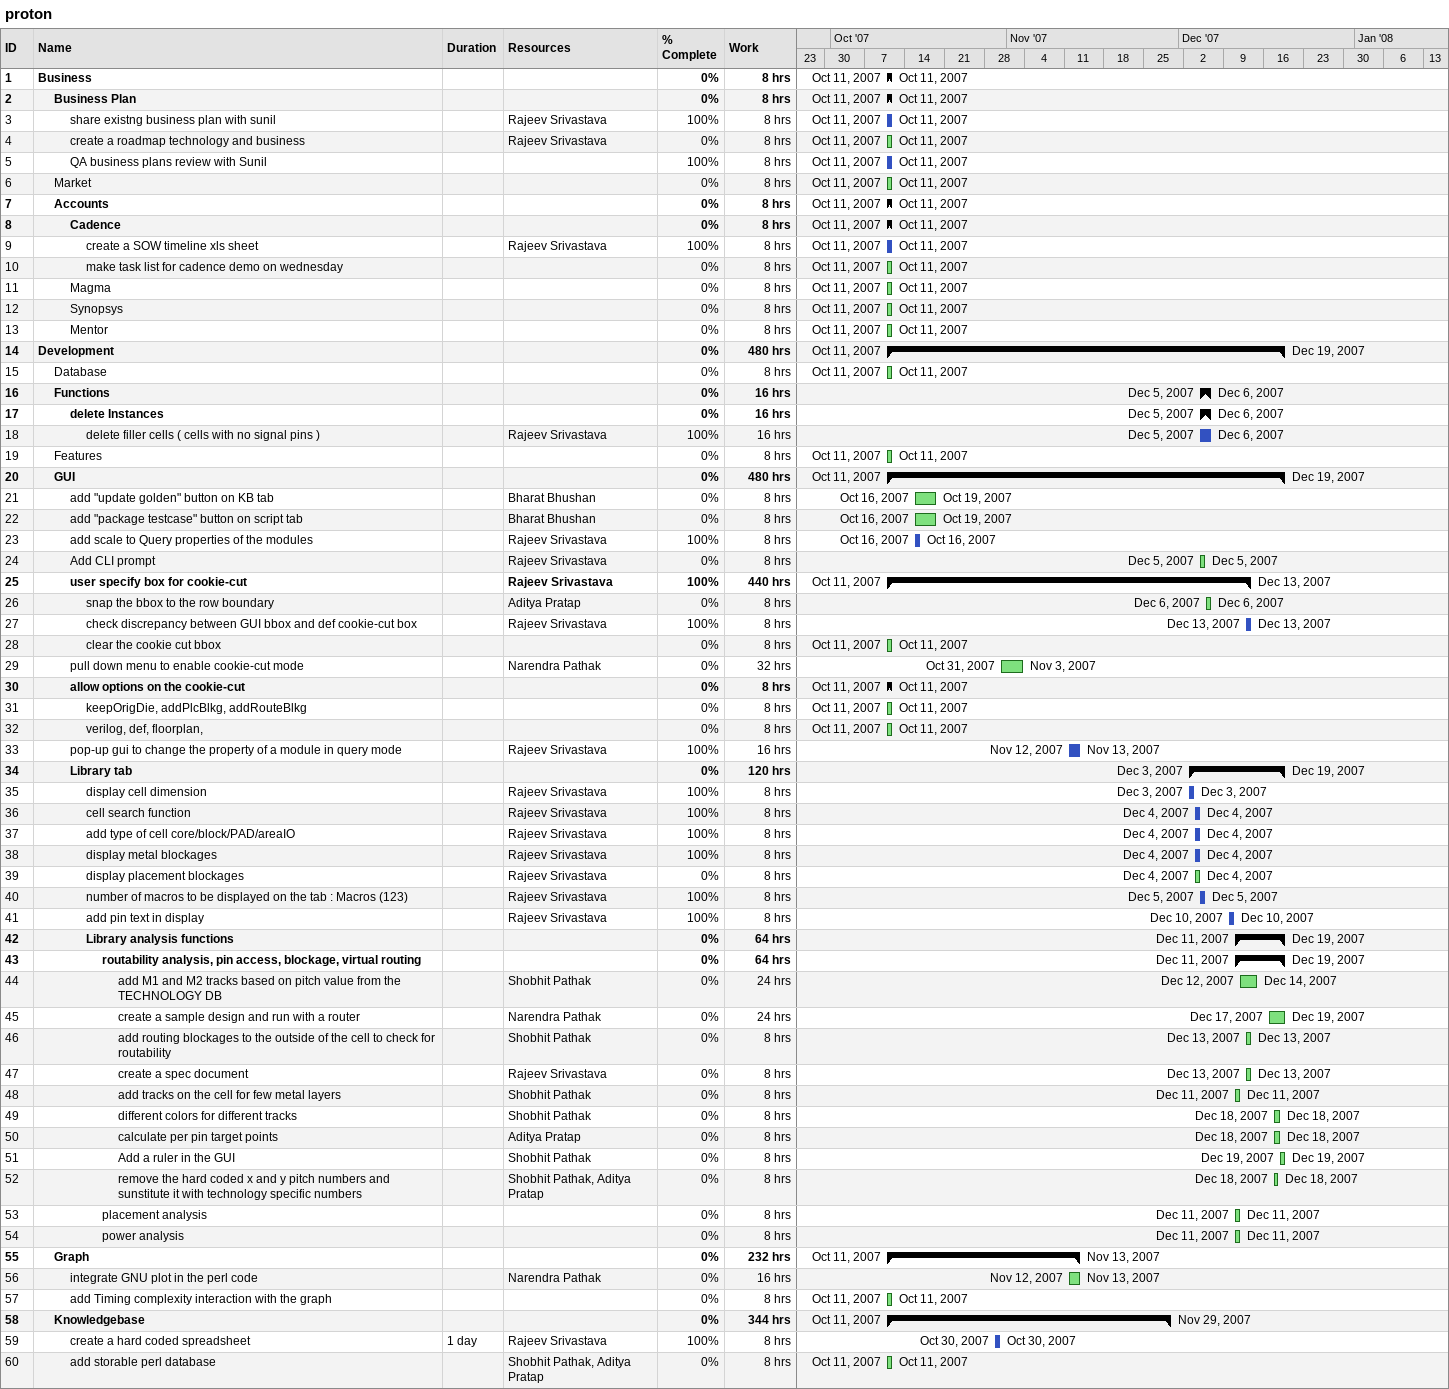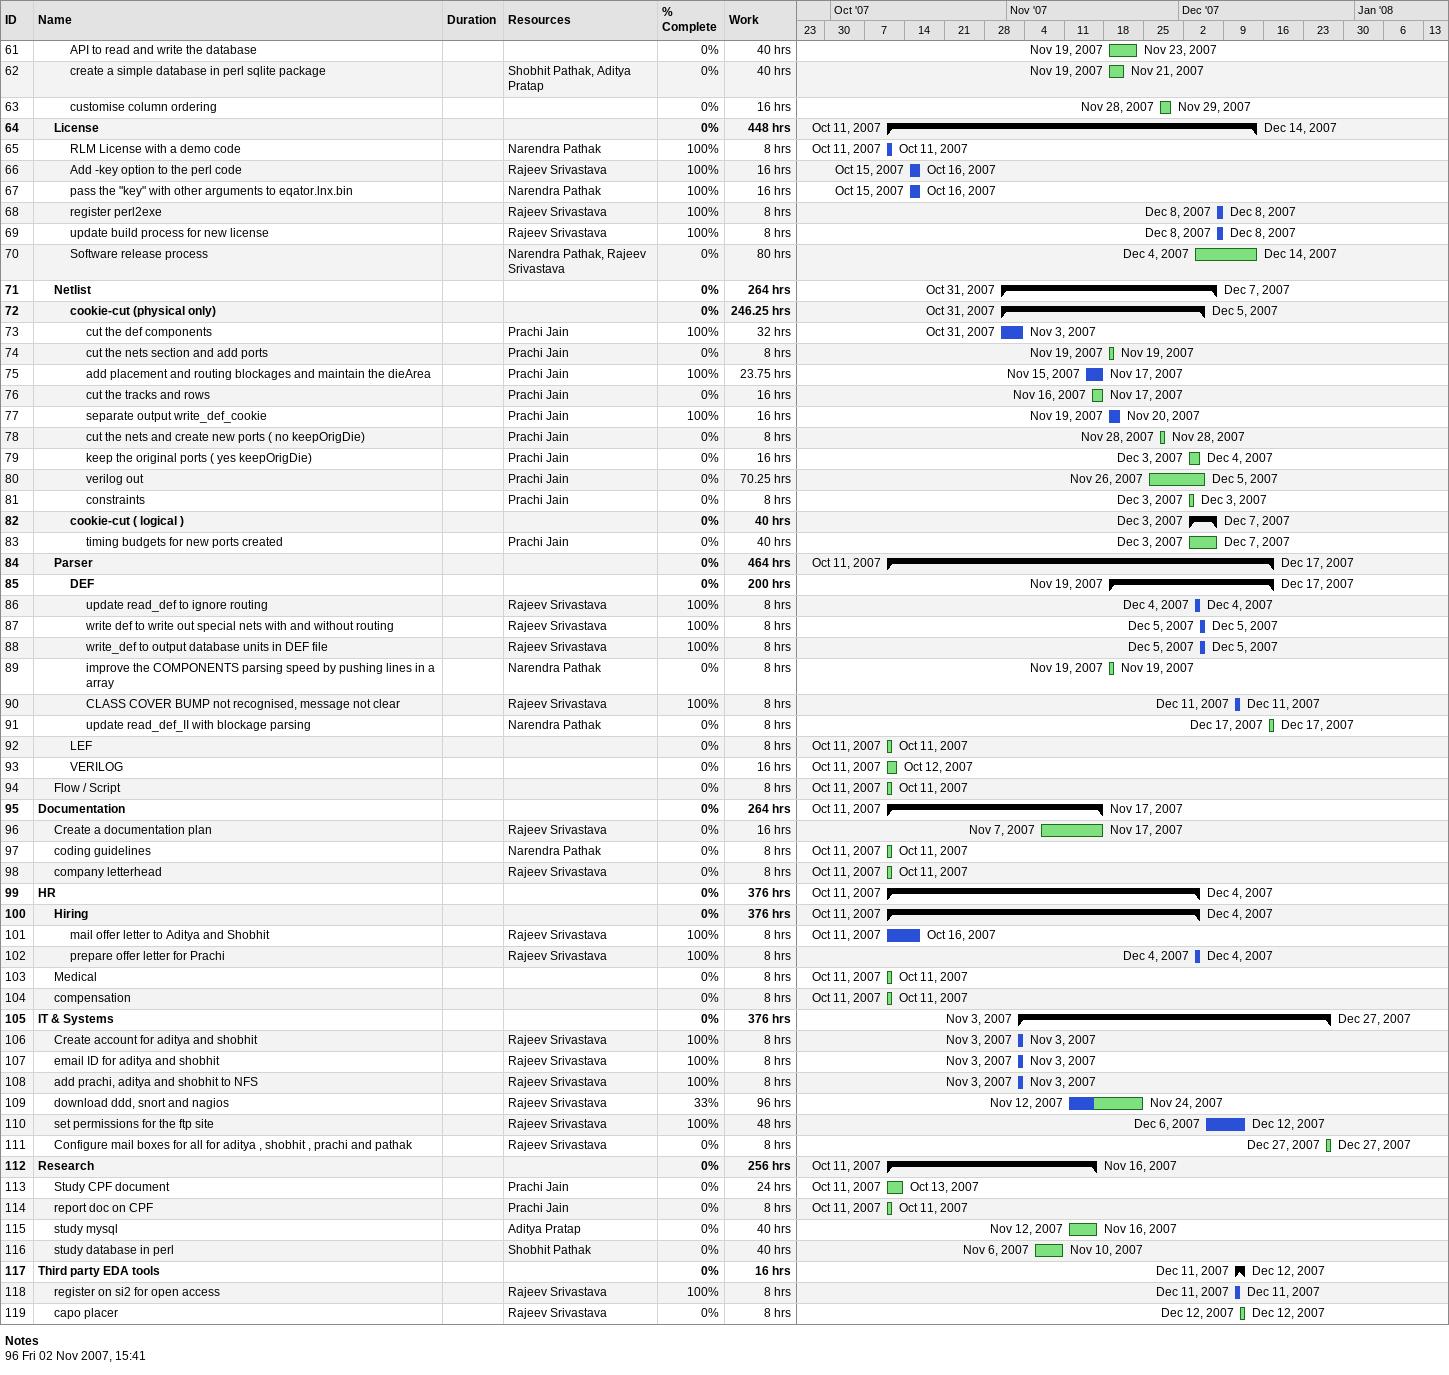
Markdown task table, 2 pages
proton

| ID | Level | Task | Duration | Start | Finish | Resources | % complete | Work (h) |
|---|---|---|---|---|---|---|---|---|
| 1 | 1 | **Business** |  | 2007-10-11 | 2007-10-11 |  | 0 | 8 |
| 2 | 2 | **Business Plan** |  | 2007-10-11 | 2007-10-11 |  | 0 | 8 |
| 3 | 3 | share existng business plan with sunil |  | 2007-10-11 | 2007-10-11 | Rajeev Srivastava | 100 | 8 |
| 4 | 3 | create a roadmap technology and business |  | 2007-10-11 | 2007-10-11 | Rajeev Srivastava | 0 | 8 |
| 5 | 3 | QA business plans review with Sunil |  | 2007-10-11 | 2007-10-11 |  | 100 | 8 |
| 6 | 2 | Market |  | 2007-10-11 | 2007-10-11 |  | 0 | 8 |
| 7 | 2 | **Accounts** |  | 2007-10-11 | 2007-10-11 |  | 0 | 8 |
| 8 | 3 | **Cadence** |  | 2007-10-11 | 2007-10-11 |  | 0 | 8 |
| 9 | 4 | create a SOW timeline xls sheet |  | 2007-10-11 | 2007-10-11 | Rajeev Srivastava | 100 | 8 |
| 10 | 4 | make task list for cadence demo on wednesday |  | 2007-10-11 | 2007-10-11 |  | 0 | 8 |
| 11 | 3 | Magma |  | 2007-10-11 | 2007-10-11 |  | 0 | 8 |
| 12 | 3 | Synopsys |  | 2007-10-11 | 2007-10-11 |  | 0 | 8 |
| 13 | 3 | Mentor |  | 2007-10-11 | 2007-10-11 |  | 0 | 8 |
| 14 | 1 | **Development** |  | 2007-10-11 | 2007-12-19 |  | 0 | 480 |
| 15 | 2 | Database |  | 2007-10-11 | 2007-10-11 |  | 0 | 8 |
| 16 | 2 | **Functions** |  | 2007-12-05 | 2007-12-06 |  | 0 | 16 |
| 17 | 3 | **delete Instances** |  | 2007-12-05 | 2007-12-06 |  | 0 | 16 |
| 18 | 4 | delete filler cells ( cells with no signal pins ) |  | 2007-12-05 | 2007-12-06 | Rajeev Srivastava | 100 | 16 |
| 19 | 2 | Features |  | 2007-10-11 | 2007-10-11 |  | 0 | 8 |
| 20 | 2 | **GUI** |  | 2007-10-11 | 2007-12-19 |  | 0 | 480 |
| 21 | 3 | add "update golden" button on KB tab |  | 2007-10-16 | 2007-10-19 | Bharat Bhushan | 0 | 8 |
| 22 | 3 | add "package testcase" button on script tab |  | 2007-10-16 | 2007-10-19 | Bharat Bhushan | 0 | 8 |
| 23 | 3 | add scale to Query properties of the modules |  | 2007-10-16 | 2007-10-16 | Rajeev Srivastava | 100 | 8 |
| 24 | 3 | Add CLI prompt |  | 2007-12-05 | 2007-12-05 | Rajeev Srivastava | 0 | 8 |
| 25 | 3 | **user specify box for cookie-cut** |  | 2007-10-11 | 2007-12-13 | Rajeev Srivastava | 100 | 440 |
| 26 | 4 | snap the bbox to the row boundary |  | 2007-12-06 | 2007-12-06 | Aditya Pratap | 0 | 8 |
| 27 | 4 | check discrepancy between GUI bbox and def cookie-cut box |  | 2007-12-13 | 2007-12-13 | Rajeev Srivastava | 100 | 8 |
| 28 | 4 | clear the cookie cut bbox |  | 2007-10-11 | 2007-10-11 |  | 0 | 8 |
| 29 | 3 | pull down menu to enable cookie-cut mode |  | 2007-10-31 | 2007-11-03 | Narendra Pathak | 0 | 32 |
| 30 | 3 | **allow options on the cookie-cut** |  | 2007-10-11 | 2007-10-11 |  | 0 | 8 |
| 31 | 4 | keepOrigDie, addPlcBlkg, addRouteBlkg |  | 2007-10-11 | 2007-10-11 |  | 0 | 8 |
| 32 | 4 | verilog, def, floorplan, |  | 2007-10-11 | 2007-10-11 |  | 0 | 8 |
| 33 | 3 | pop-up gui to change the property of a module in query mode |  | 2007-11-12 | 2007-11-13 | Rajeev Srivastava | 100 | 16 |
| 34 | 3 | **Library tab** |  | 2007-12-03 | 2007-12-19 |  | 0 | 120 |
| 35 | 4 | display cell dimension |  | 2007-12-03 | 2007-12-03 | Rajeev Srivastava | 100 | 8 |
| 36 | 4 | cell search function |  | 2007-12-04 | 2007-12-04 | Rajeev Srivastava | 100 | 8 |
| 37 | 4 | add type of cell core/block/PAD/areaIO |  | 2007-12-04 | 2007-12-04 | Rajeev Srivastava | 100 | 8 |
| 38 | 4 | display metal blockages |  | 2007-12-04 | 2007-12-04 | Rajeev Srivastava | 100 | 8 |
| 39 | 4 | display placement blockages |  | 2007-12-04 | 2007-12-04 | Rajeev Srivastava | 0 | 8 |
| 40 | 4 | number of macros to be displayed on the tab : Macros (123) |  | 2007-12-05 | 2007-12-05 | Rajeev Srivastava | 100 | 8 |
| 41 | 4 | add pin text in display |  | 2007-12-10 | 2007-12-10 | Rajeev Srivastava | 100 | 8 |
| 42 | 4 | **Library analysis functions** |  | 2007-12-11 | 2007-12-19 |  | 0 | 64 |
| 43 | 5 | **routability analysis, pin access, blockage, virtual routing** |  | 2007-12-11 | 2007-12-19 |  | 0 | 64 |
| 44 | 6 | add M1 and M2 tracks based on pitch value from the TECHNOLOGY DB |  | 2007-12-12 | 2007-12-14 | Shobhit Pathak | 0 | 24 |
| 45 | 6 | create a sample design and run with a router |  | 2007-12-17 | 2007-12-19 | Narendra Pathak | 0 | 24 |
| 46 | 6 | add routing blockages to the outside of the cell to check for routability |  | 2007-12-13 | 2007-12-13 | Shobhit Pathak | 0 | 8 |
| 47 | 6 | create a spec document |  | 2007-12-13 | 2007-12-13 | Rajeev Srivastava | 0 | 8 |
| 48 | 6 | add tracks on the cell for few metal layers |  | 2007-12-11 | 2007-12-11 | Shobhit Pathak | 0 | 8 |
| 49 | 6 | different colors for different tracks |  | 2007-12-18 | 2007-12-18 | Shobhit Pathak | 0 | 8 |
| 50 | 6 | calculate per pin target points |  | 2007-12-18 | 2007-12-18 | Aditya Pratap | 0 | 8 |
| 51 | 6 | Add a ruler in the GUI |  | 2007-12-19 | 2007-12-19 | Shobhit Pathak | 0 | 8 |
| 52 | 6 | remove the hard coded x and y pitch numbers and sunstitute it with technology specific numbers |  | 2007-12-18 | 2007-12-18 | Shobhit Pathak, Aditya Pratap | 0 | 8 |
| 53 | 5 | placement analysis |  | 2007-12-11 | 2007-12-11 |  | 0 | 8 |
| 54 | 5 | power analysis |  | 2007-12-11 | 2007-12-11 |  | 0 | 8 |
| 55 | 2 | **Graph** |  | 2007-10-11 | 2007-11-13 |  | 0 | 232 |
| 56 | 3 | integrate GNU plot in the perl code |  | 2007-11-12 | 2007-11-13 | Narendra Pathak | 0 | 16 |
| 57 | 3 | add Timing complexity interaction with the graph |  | 2007-10-11 | 2007-10-11 |  | 0 | 8 |
| 58 | 2 | **Knowledgebase** |  | 2007-10-11 | 2007-11-29 |  | 0 | 344 |
| 59 | 3 | create a hard coded spreadsheet | 1d | 2007-10-30 | 2007-10-30 | Rajeev Srivastava | 100 | 8 |
| 60 | 3 | add storable perl database |  | 2007-10-11 | 2007-10-11 | Shobhit Pathak, Aditya Pratap | 0 | 8 |
| 61 | 3 | API to read and write the database |  | 2007-11-19 | 2007-11-23 |  | 0 | 40 |
| 62 | 3 | create a simple database in perl sqlite package |  | 2007-11-19 | 2007-11-21 | Shobhit Pathak, Aditya Pratap | 0 | 40 |
| 63 | 3 | customise column ordering |  | 2007-11-28 | 2007-11-29 |  | 0 | 16 |
| 64 | 2 | **License** |  | 2007-10-11 | 2007-12-14 |  | 0 | 448 |
| 65 | 3 | RLM License with a demo code |  | 2007-10-11 | 2007-10-11 | Narendra Pathak | 100 | 8 |
| 66 | 3 | Add -key option to the perl code |  | 2007-10-15 | 2007-10-16 | Rajeev Srivastava | 100 | 16 |
| 67 | 3 | pass the "key" with other arguments to eqator.lnx.bin |  | 2007-10-15 | 2007-10-16 | Narendra Pathak | 100 | 16 |
| 68 | 3 | register perl2exe |  | 2007-12-08 | 2007-12-08 | Rajeev Srivastava | 100 | 8 |
| 69 | 3 | update build process for new license |  | 2007-12-08 | 2007-12-08 | Rajeev Srivastava | 100 | 8 |
| 70 | 3 | Software release process |  | 2007-12-04 | 2007-12-14 | Narendra Pathak, Rajeev Srivastava | 0 | 80 |
| 71 | 2 | **Netlist** |  | 2007-10-31 | 2007-12-07 |  | 0 | 264 |
| 72 | 3 | **cookie-cut (physical only)** |  | 2007-10-31 | 2007-12-05 |  | 0 | 246.25 |
| 73 | 4 | cut the def components |  | 2007-10-31 | 2007-11-03 | Prachi Jain | 100 | 32 |
| 74 | 4 | cut the nets section and add ports |  | 2007-11-19 | 2007-11-19 | Prachi Jain | 0 | 8 |
| 75 | 4 | add placement and routing blockages and maintain the dieArea |  | 2007-11-15 | 2007-11-17 | Prachi Jain | 100 | 23.75 |
| 76 | 4 | cut the tracks and rows |  | 2007-11-16 | 2007-11-17 | Prachi Jain | 0 | 16 |
| 77 | 4 | separate output write_def_cookie |  | 2007-11-19 | 2007-11-20 | Prachi Jain | 100 | 16 |
| 78 | 4 | cut the nets and create new ports ( no keepOrigDie) |  | 2007-11-28 | 2007-11-28 | Prachi Jain | 0 | 8 |
| 79 | 4 | keep the original ports ( yes keepOrigDie) |  | 2007-12-03 | 2007-12-04 | Prachi Jain | 0 | 16 |
| 80 | 4 | verilog out |  | 2007-11-26 | 2007-12-05 | Prachi Jain | 0 | 70.25 |
| 81 | 4 | constraints |  | 2007-12-03 | 2007-12-03 | Prachi Jain | 0 | 8 |
| 82 | 3 | **cookie-cut ( logical )** |  | 2007-12-03 | 2007-12-07 |  | 0 | 40 |
| 83 | 4 | timing budgets for new ports created |  | 2007-12-03 | 2007-12-07 | Prachi Jain | 0 | 40 |
| 84 | 2 | **Parser** |  | 2007-10-11 | 2007-12-17 |  | 0 | 464 |
| 85 | 3 | **DEF** |  | 2007-11-19 | 2007-12-17 |  | 0 | 200 |
| 86 | 4 | update read_def to ignore routing |  | 2007-12-04 | 2007-12-04 | Rajeev Srivastava | 100 | 8 |
| 87 | 4 | write def to write out special nets with and without routing |  | 2007-12-05 | 2007-12-05 | Rajeev Srivastava | 100 | 8 |
| 88 | 4 | write_def to output database units in DEF file |  | 2007-12-05 | 2007-12-05 | Rajeev Srivastava | 100 | 8 |
| 89 | 4 | improve the COMPONENTS parsing speed by pushing lines in a array |  | 2007-11-19 | 2007-11-19 | Narendra Pathak | 0 | 8 |
| 90 | 4 | CLASS COVER BUMP not recognised, message not clear |  | 2007-12-11 | 2007-12-11 | Rajeev Srivastava | 100 | 8 |
| 91 | 4 | update read_def_II with blockage parsing |  | 2007-12-17 | 2007-12-17 | Narendra Pathak | 0 | 8 |
| 92 | 3 | LEF |  | 2007-10-11 | 2007-10-11 |  | 0 | 8 |
| 93 | 3 | VERILOG |  | 2007-10-11 | 2007-10-12 |  | 0 | 16 |
| 94 | 2 | Flow / Script |  | 2007-10-11 | 2007-10-11 |  | 0 | 8 |
| 95 | 1 | **Documentation** |  | 2007-10-11 | 2007-11-17 |  | 0 | 264 |
| 96 | 2 | Create a documentation plan |  | 2007-11-07 | 2007-11-17 | Rajeev Srivastava | 0 | 16 |
| 97 | 2 | coding guidelines |  | 2007-10-11 | 2007-10-11 | Narendra Pathak | 0 | 8 |
| 98 | 2 | company letterhead |  | 2007-10-11 | 2007-10-11 | Rajeev Srivastava | 0 | 8 |
| 99 | 1 | **HR** |  | 2007-10-11 | 2007-12-04 |  | 0 | 376 |
| 100 | 2 | **Hiring** |  | 2007-10-11 | 2007-12-04 |  | 0 | 376 |
| 101 | 3 | mail offer letter to Aditya and Shobhit |  | 2007-10-11 | 2007-10-16 | Rajeev Srivastava | 100 | 8 |
| 102 | 3 | prepare offer letter for Prachi |  | 2007-12-04 | 2007-12-04 | Rajeev Srivastava | 100 | 8 |
| 103 | 2 | Medical |  | 2007-10-11 | 2007-10-11 |  | 0 | 8 |
| 104 | 2 | compensation |  | 2007-10-11 | 2007-10-11 |  | 0 | 8 |
| 105 | 1 | **IT & Systems** |  | 2007-11-03 | 2007-12-27 |  | 0 | 376 |
| 106 | 2 | Create account for aditya and shobhit |  | 2007-11-03 | 2007-11-03 | Rajeev Srivastava | 100 | 8 |
| 107 | 2 | email ID for aditya and shobhit |  | 2007-11-03 | 2007-11-03 | Rajeev Srivastava | 100 | 8 |
| 108 | 2 | add prachi, aditya and shobhit to NFS |  | 2007-11-03 | 2007-11-03 | Rajeev Srivastava | 100 | 8 |
| 109 | 2 | download ddd, snort and nagios |  | 2007-11-12 | 2007-11-24 | Rajeev Srivastava | 33 | 96 |
| 110 | 2 | set permissions for the ftp site |  | 2007-12-06 | 2007-12-12 | Rajeev Srivastava | 100 | 48 |
| 111 | 2 | Configure mail boxes for all for aditya , shobhit , prachi and pathak |  | 2007-12-27 | 2007-12-27 | Rajeev Srivastava | 0 | 8 |
| 112 | 1 | **Research** |  | 2007-10-11 | 2007-11-16 |  | 0 | 256 |
| 113 | 2 | Study CPF document |  | 2007-10-11 | 2007-10-13 | Prachi Jain | 0 | 24 |
| 114 | 2 | report doc on CPF |  | 2007-10-11 | 2007-10-11 | Prachi Jain | 0 | 8 |
| 115 | 2 | study mysql |  | 2007-11-12 | 2007-11-16 | Aditya Pratap | 0 | 40 |
| 116 | 2 | study database in perl |  | 2007-11-06 | 2007-11-10 | Shobhit Pathak | 0 | 40 |
| 117 | 1 | **Third party EDA tools** |  | 2007-12-11 | 2007-12-12 |  | 0 | 16 |
| 118 | 2 | register on si2 for open access |  | 2007-12-11 | 2007-12-11 | Rajeev Srivastava | 100 | 8 |
| 119 | 2 | capo placer |  | 2007-12-12 | 2007-12-12 | Rajeev Srivastava | 0 | 8 |

Notes
- 96: Fri 02 Nov 2007, 15:41
